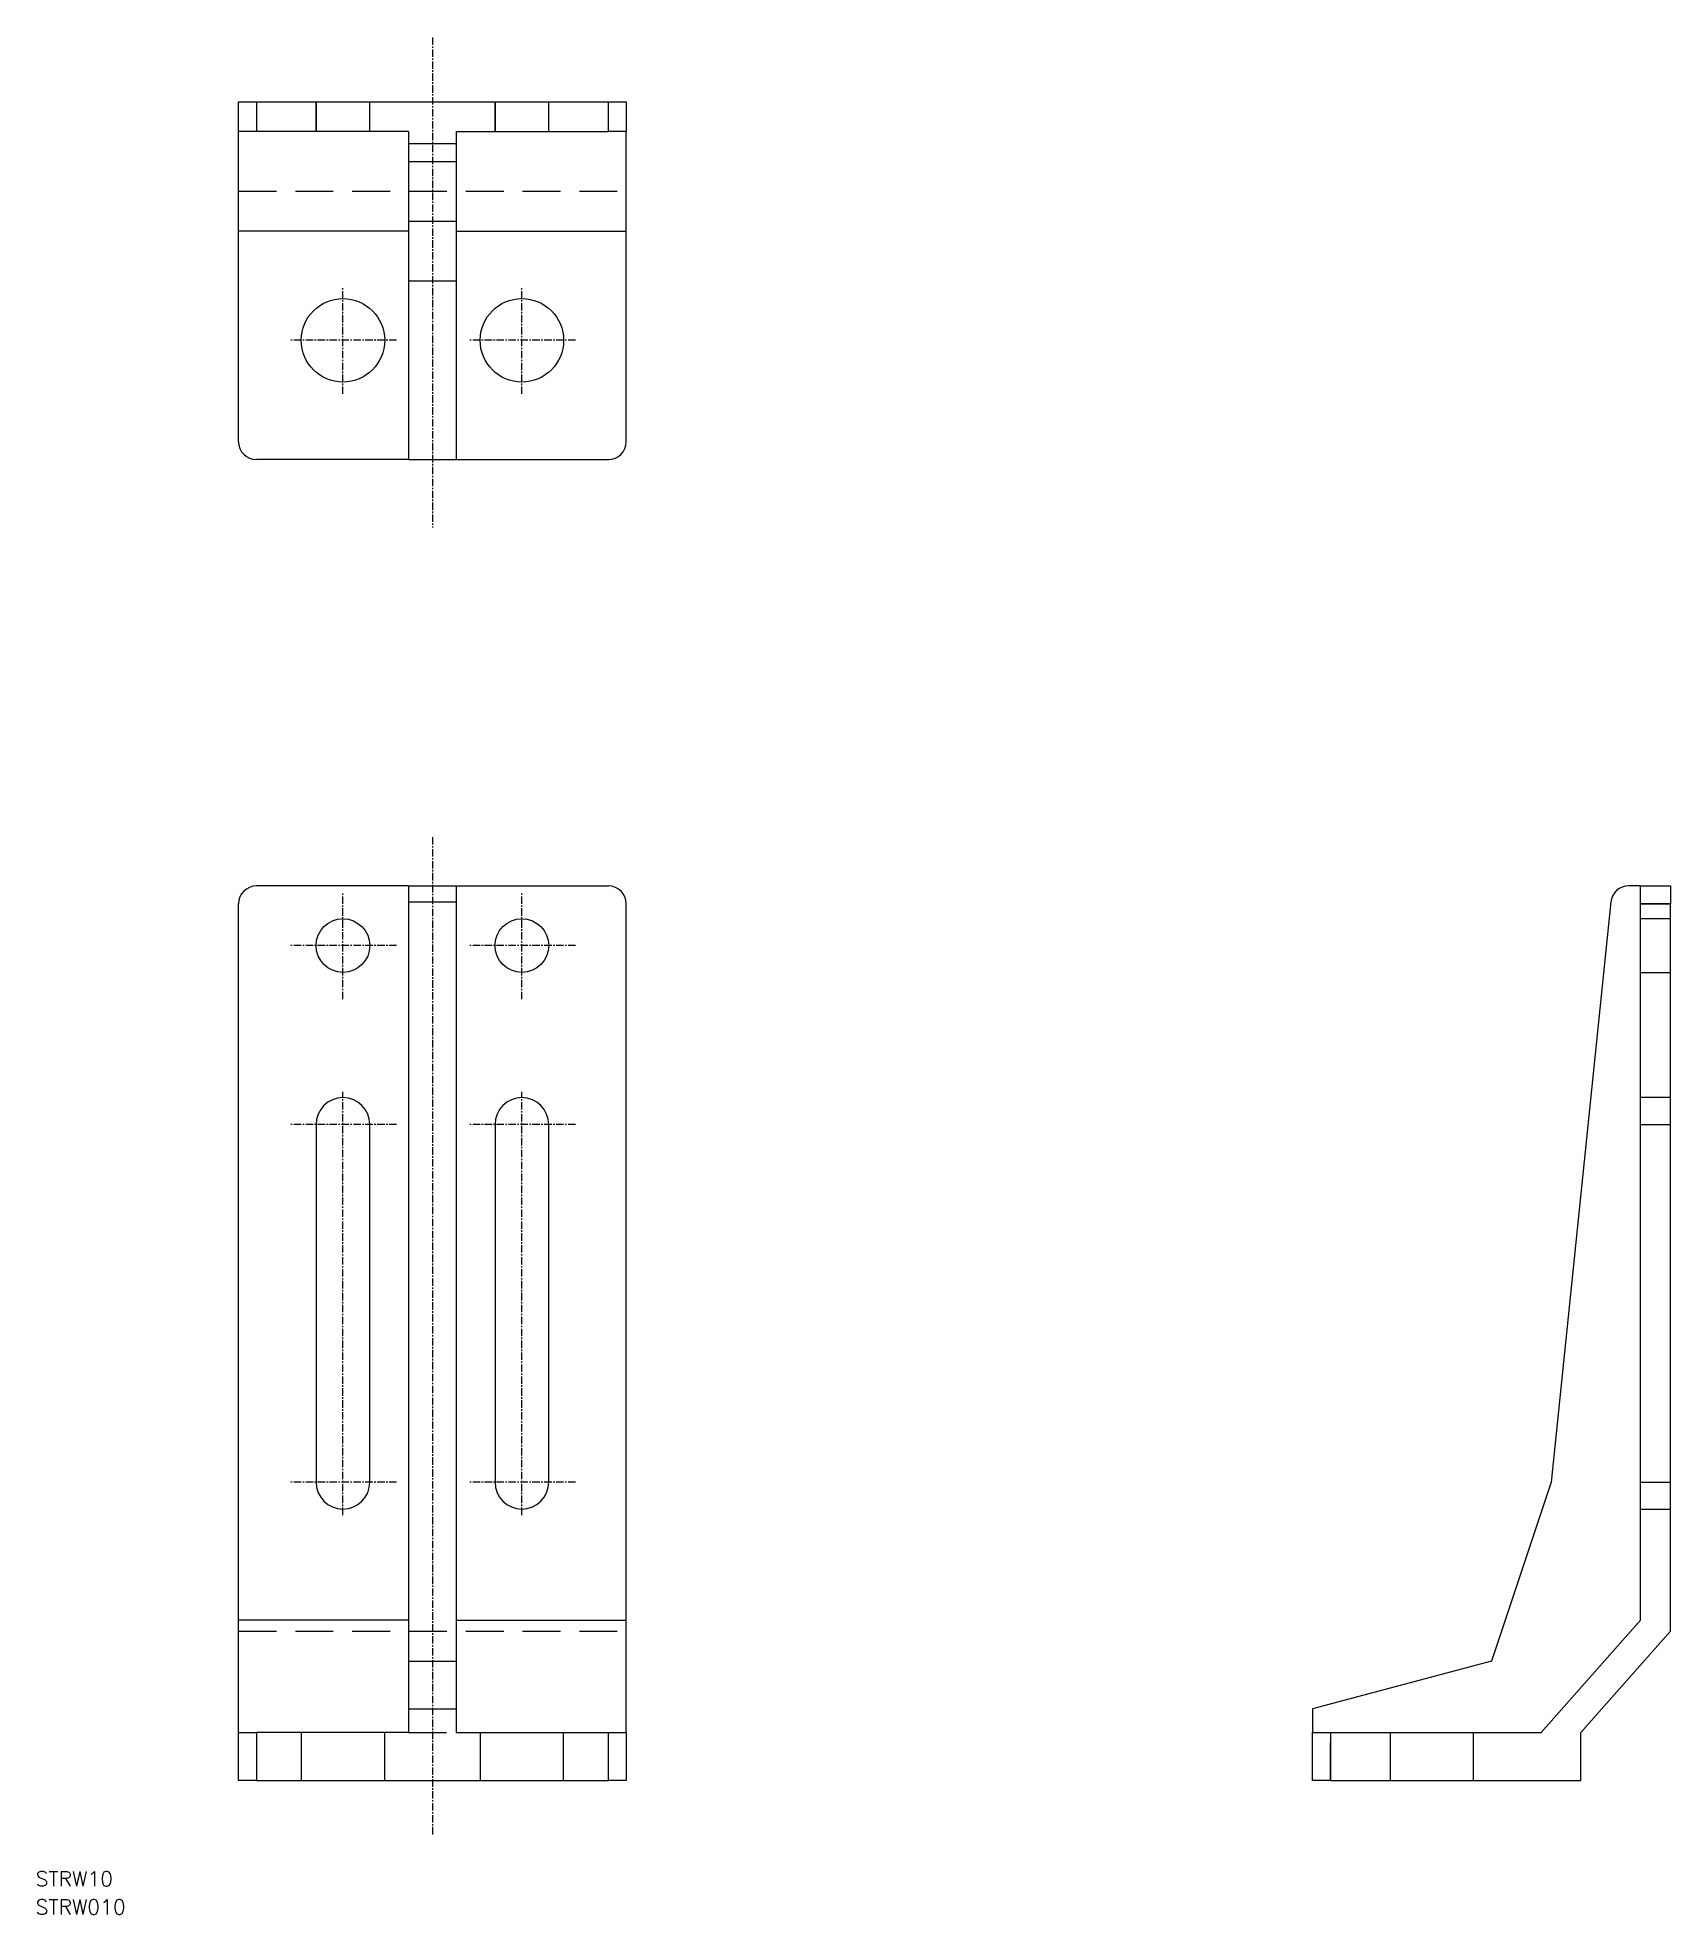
# Model space of a CAD drawing. Extents: x 2 to 276, y 2 to 317.
import ezdxf

# ---------------------------------------------------------------- set-up
doc = ezdxf.new("R2010")
doc.units = 0
doc.linetypes.add('CENTER', pattern=[2, 1.25, -0.25, 0.25, -0.25])
doc.linetypes.add('HIDDEN', pattern=[9.525, 6.35, -3.175])
doc.layers.get('0').update_dxf_attribs({"linetype": 'CONTINUOUS'})
doc.layers.add('CENTER', color=1, linetype='CENTER')
doc.styles.get("Standard").update_dxf_attribs({"font": 'txt.shx', "bigfont": 'extfont2.shx'})

msp = doc.modelspace()

# ---------------------------------------------------------------- linework, layer by layer
at = {"color": 7, "linetype": 'CONTINUOUS'}
for p, q in [((35.89, 301.44), (35.89, 306.44)), ((35.89, 306.44), (38.89, 306.44)), ((38.89, 306.44), (38.89, 301.44)), ((38.89, 306.44), (97.89, 306.44)), ((97.89, 301.44), (97.89, 306.44)), ((97.89, 306.44), (100.89, 306.44)), ((100.89, 306.44), (100.89, 301.44)), ((38.89, 301.44), (35.89, 301.44)), ((35.89, 284.77), (35.89, 301.44)), ((64.39, 301.44), (38.89, 301.44)), ((64.39, 301.44), (64.39, 299.42)), ((64.39, 299.42), (72.39, 299.42)), ((64.39, 299.42), (64.39, 296.44)), ((72.39, 301.44), (97.89, 301.44)), ((72.39, 301.44), (72.39, 299.42)), ((72.39, 299.42), (72.39, 296.44)), ((100.89, 301.44), (97.89, 301.44)), ((100.89, 284.77), (100.89, 301.44)), ((64.39, 296.44), (72.39, 296.44)), ((64.39, 296.44), (64.39, 286.44)), ((72.39, 296.44), (72.39, 286.44)), ((64.39, 284.77), (35.89, 284.77)), ((35.89, 249.44), (35.89, 284.77)), ((64.39, 286.44), (72.39, 286.44)), ((64.39, 286.44), (64.39, 276.44)), ((72.39, 286.44), (72.39, 276.44)), ((72.39, 284.77), (100.89, 284.77)), ((100.89, 249.44), (100.89, 284.77)), ((64.39, 276.44), (72.39, 276.44)), ((64.39, 276.44), (64.39, 246.44)), ((72.39, 276.44), (72.39, 246.44)), ((64.39, 246.44), (38.89, 246.44)), ((64.39, 246.44), (72.39, 246.44)), ((72.39, 246.44), (97.89, 246.44)), ((64.39, 174.93), (38.89, 174.93)), ((64.39, 174.93), (72.39, 174.93)), ((64.39, 174.93), (64.39, 172.24)), ((72.39, 174.93), (72.39, 172.24)), ((72.39, 174.93), (97.89, 174.93)), ((270.96, 174.93), (268.94, 174.93)), ((270.96, 171.93), (270.96, 174.93)), ((270.96, 174.93), (275.96, 174.93)), ((275.96, 174.93), (275.96, 171.93)), ((35.89, 51.82), (35.89, 171.93)), ((64.39, 172.24), (72.39, 172.24)), ((64.39, 172.24), (64.39, 74.93)), ((72.39, 172.24), (72.39, 74.93)), ((100.89, 51.82), (100.89, 171.93)), ((265.96, 172.24), (255.96, 74.93)), ((270.96, 51.82), (270.96, 171.93)), ((275.96, 171.93), (270.96, 171.93)), ((275.96, 49.93), (275.96, 171.93)), ((48.89, 134.93), (48.89, 74.93)), ((57.89, 74.93), (57.89, 134.93)), ((78.89, 134.93), (78.89, 74.93)), ((87.89, 74.93), (87.89, 134.93)), ((64.39, 74.93), (64.39, 44.93)), ((72.39, 74.93), (72.39, 44.93)), ((255.96, 74.93), (245.96, 44.93)), ((64.39, 51.82), (35.89, 51.82)), ((35.89, 32.93), (35.89, 51.82)), ((72.39, 51.82), (100.89, 51.82)), ((100.89, 32.93), (100.89, 51.82)), ((254.29, 32.93), (270.96, 51.82)), ((260.96, 32.93), (275.96, 49.93)), ((64.39, 44.93), (64.39, 36.93)), ((64.39, 44.93), (72.39, 44.93)), ((72.39, 44.93), (72.39, 36.93)), ((245.96, 44.93), (215.96, 36.93)), ((64.39, 36.93), (72.39, 36.93)), ((64.39, 36.93), (64.39, 32.93)), ((72.39, 36.93), (72.39, 32.93)), ((215.96, 36.93), (215.96, 32.93)), ((35.89, 24.93), (35.89, 32.93)), ((35.89, 32.93), (38.89, 32.93)), ((38.89, 32.93), (38.89, 24.93)), ((64.39, 32.93), (38.89, 32.93)), ((72.39, 32.93), (97.89, 32.93)), ((97.89, 24.93), (97.89, 32.93)), ((97.89, 32.93), (100.89, 32.93)), ((100.89, 32.93), (100.89, 24.93)), ((215.96, 24.93), (215.96, 32.93)), ((215.96, 32.93), (218.96, 32.93)), ((218.96, 32.93), (218.96, 24.93)), ((218.96, 32.93), (254.29, 32.93)), ((260.96, 24.93), (260.96, 32.93)), ((38.89, 24.93), (35.89, 24.93)), ((38.89, 24.93), (97.89, 24.93)), ((100.89, 24.93), (97.89, 24.93)), ((218.96, 24.93), (215.96, 24.93)), ((218.96, 24.93), (260.96, 24.93))]:
    msp.add_line(p, q, dxfattribs=at)
at = {"color": 3, "linetype": 'HIDDEN'}
for p, q in [((48.89, 301.44), (48.89, 306.44)), ((57.89, 301.44), (57.89, 306.44)), ((78.89, 301.44), (78.89, 306.44)), ((87.89, 301.44), (87.89, 306.44)), ((35.89, 291.44), (100.89, 291.44)), ((270.96, 134.93), (275.96, 134.93)), ((270.96, 134.93), (275.96, 134.93)), ((270.96, 134.93), (275.96, 134.93)), ((270.96, 134.93), (275.96, 134.93)), ((270.96, 74.93), (275.96, 74.93)), ((270.96, 74.93), (275.96, 74.93)), ((270.96, 74.93), (275.96, 74.93)), ((270.96, 74.93), (275.96, 74.93)), ((35.89, 49.93), (100.89, 49.93)), ((64.39, 32.93), (72.39, 32.93))]:
    msp.add_line(p, q, dxfattribs=at)
at = {"color": 7, "linetype": 'HIDDEN'}
for p, q in [((270.96, 171.93), (275.96, 171.93)), ((218.96, 24.93), (218.96, 32.93))]:
    msp.add_line(p, q, dxfattribs=at)
at = {"color": 3}
for points in [[(48.89, 306.44, 0), (48.89, 306.36, 0), (48.89, 306.28, 0), (48.89, 306.2, 0), (48.89, 306.12, 0), (48.89, 306.04, 0), (48.89, 305.96, 0), (48.89, 305.88, 0), (48.89, 305.8, 0), (48.89, 305.72, 0), (48.89, 305.64, 0), (48.89, 305.56, 0), (48.89, 305.48, 0), (48.89, 305.4, 0), (48.89, 305.32, 0), (48.89, 305.25, 0), (48.89, 305.17, 0), (48.89, 305.09, 0), (48.89, 305.01, 0), (48.89, 304.93, 0), (48.89, 304.85, 0), (48.89, 304.77, 0), (48.89, 304.69, 0), (48.89, 304.61, 0), (48.89, 304.53, 0), (48.89, 304.45, 0), (48.89, 304.37, 0), (48.89, 304.29, 0), (48.89, 304.21, 0), (48.89, 304.13, 0), (48.89, 304.05, 0), (48.89, 303.98, 0), (48.89, 303.89, 0), (48.89, 303.82, 0), (48.89, 303.74, 0), (48.89, 303.66, 0), (48.89, 303.58, 0), (48.89, 303.5, 0), (48.89, 303.42, 0), (48.89, 303.34, 0), (48.89, 303.26, 0), (48.89, 303.18, 0), (48.89, 303.1, 0), (48.89, 303.02, 0), (48.89, 302.94, 0), (48.89, 302.86, 0), (48.89, 302.78, 0), (48.89, 302.7, 0), (48.89, 302.63, 0), (48.89, 302.55, 0), (48.89, 302.47, 0), (48.89, 302.39, 0), (48.89, 302.31, 0), (48.89, 302.23, 0), (48.89, 302.15, 0), (48.89, 302.07, 0), (48.89, 301.99, 0), (48.89, 301.91, 0), (48.89, 301.83, 0), (48.89, 301.75, 0), (48.89, 301.67, 0), (48.89, 301.59, 0), (48.89, 301.51, 0), (48.89, 301.44, 0)], [(57.89, 301.44, 0), (57.89, 301.51, 0), (57.89, 301.59, 0), (57.89, 301.67, 0), (57.89, 301.75, 0), (57.89, 301.83, 0), (57.89, 301.91, 0), (57.89, 301.99, 0), (57.89, 302.07, 0), (57.89, 302.15, 0), (57.89, 302.23, 0), (57.89, 302.31, 0), (57.89, 302.39, 0), (57.89, 302.47, 0), (57.89, 302.55, 0), (57.89, 302.63, 0), (57.89, 302.7, 0), (57.89, 302.78, 0), (57.89, 302.86, 0), (57.89, 302.94, 0), (57.89, 303.02, 0), (57.89, 303.1, 0), (57.89, 303.18, 0), (57.89, 303.26, 0), (57.89, 303.34, 0), (57.89, 303.42, 0), (57.89, 303.5, 0), (57.89, 303.58, 0), (57.89, 303.66, 0), (57.89, 303.74, 0), (57.89, 303.82, 0), (57.89, 303.89, 0), (57.89, 303.98, 0), (57.89, 304.05, 0), (57.89, 304.13, 0), (57.89, 304.21, 0), (57.89, 304.29, 0), (57.89, 304.37, 0), (57.89, 304.45, 0), (57.89, 304.53, 0), (57.89, 304.61, 0), (57.89, 304.69, 0), (57.89, 304.77, 0), (57.89, 304.85, 0), (57.89, 304.93, 0), (57.89, 305.01, 0), (57.89, 305.09, 0), (57.89, 305.17, 0), (57.89, 305.25, 0), (57.89, 305.32, 0), (57.89, 305.4, 0), (57.89, 305.48, 0), (57.89, 305.56, 0), (57.89, 305.64, 0), (57.89, 305.72, 0), (57.89, 305.8, 0), (57.89, 305.88, 0), (57.89, 305.96, 0), (57.89, 306.04, 0), (57.89, 306.12, 0), (57.89, 306.2, 0), (57.89, 306.28, 0), (57.89, 306.36, 0), (57.89, 306.44, 0)], [(78.89, 306.44, 0), (78.89, 306.36, 0), (78.89, 306.28, 0), (78.89, 306.2, 0), (78.89, 306.12, 0), (78.89, 306.04, 0), (78.89, 305.96, 0), (78.89, 305.88, 0), (78.89, 305.8, 0), (78.89, 305.72, 0), (78.89, 305.64, 0), (78.89, 305.56, 0), (78.89, 305.48, 0), (78.89, 305.4, 0), (78.89, 305.32, 0), (78.89, 305.25, 0), (78.89, 305.17, 0), (78.89, 305.09, 0), (78.89, 305.01, 0), (78.89, 304.93, 0), (78.89, 304.85, 0), (78.89, 304.77, 0), (78.89, 304.69, 0), (78.89, 304.61, 0), (78.89, 304.53, 0), (78.89, 304.45, 0), (78.89, 304.37, 0), (78.89, 304.29, 0), (78.89, 304.21, 0), (78.89, 304.13, 0), (78.89, 304.05, 0), (78.89, 303.98, 0), (78.89, 303.89, 0), (78.89, 303.82, 0), (78.89, 303.74, 0), (78.89, 303.66, 0), (78.89, 303.58, 0), (78.89, 303.5, 0), (78.89, 303.42, 0), (78.89, 303.34, 0), (78.89, 303.26, 0), (78.89, 303.18, 0), (78.89, 303.1, 0), (78.89, 303.02, 0), (78.89, 302.94, 0), (78.89, 302.86, 0), (78.89, 302.78, 0), (78.89, 302.7, 0), (78.89, 302.63, 0), (78.89, 302.55, 0), (78.89, 302.47, 0), (78.89, 302.39, 0), (78.89, 302.31, 0), (78.89, 302.23, 0), (78.89, 302.15, 0), (78.89, 302.07, 0), (78.89, 301.99, 0), (78.89, 301.91, 0), (78.89, 301.83, 0), (78.89, 301.75, 0), (78.89, 301.67, 0), (78.89, 301.59, 0), (78.89, 301.51, 0), (78.89, 301.44, 0)], [(87.89, 301.44, 0), (87.89, 301.51, 0), (87.89, 301.59, 0), (87.89, 301.67, 0), (87.89, 301.75, 0), (87.89, 301.83, 0), (87.89, 301.91, 0), (87.89, 301.99, 0), (87.89, 302.07, 0), (87.89, 302.15, 0), (87.89, 302.23, 0), (87.89, 302.31, 0), (87.89, 302.39, 0), (87.89, 302.47, 0), (87.89, 302.55, 0), (87.89, 302.63, 0), (87.89, 302.7, 0), (87.89, 302.78, 0), (87.89, 302.86, 0), (87.89, 302.94, 0), (87.89, 303.02, 0), (87.89, 303.1, 0), (87.89, 303.18, 0), (87.89, 303.26, 0), (87.89, 303.34, 0), (87.89, 303.42, 0), (87.89, 303.5, 0), (87.89, 303.58, 0), (87.89, 303.66, 0), (87.89, 303.74, 0), (87.89, 303.82, 0), (87.89, 303.89, 0), (87.89, 303.98, 0), (87.89, 304.05, 0), (87.89, 304.13, 0), (87.89, 304.21, 0), (87.89, 304.29, 0), (87.89, 304.37, 0), (87.89, 304.45, 0), (87.89, 304.53, 0), (87.89, 304.61, 0), (87.89, 304.69, 0), (87.89, 304.77, 0), (87.89, 304.85, 0), (87.89, 304.93, 0), (87.89, 305.01, 0), (87.89, 305.09, 0), (87.89, 305.17, 0), (87.89, 305.25, 0), (87.89, 305.32, 0), (87.89, 305.4, 0), (87.89, 305.48, 0), (87.89, 305.56, 0), (87.89, 305.64, 0), (87.89, 305.72, 0), (87.89, 305.8, 0), (87.89, 305.88, 0), (87.89, 305.96, 0), (87.89, 306.04, 0), (87.89, 306.12, 0), (87.89, 306.2, 0), (87.89, 306.28, 0), (87.89, 306.36, 0), (87.89, 306.44, 0)], [(275.96, 169.43, 0), (275.88, 169.43, 0), (275.8, 169.43, 0), (275.72, 169.43, 0), (275.64, 169.43, 0), (275.56, 169.43, 0), (275.48, 169.43, 0), (275.4, 169.43, 0), (275.32, 169.43, 0), (275.25, 169.43, 0), (275.17, 169.43, 0), (275.09, 169.43, 0), (275.01, 169.43, 0), (274.93, 169.43, 0), (274.85, 169.43, 0), (274.77, 169.43, 0), (274.69, 169.43, 0), (274.61, 169.43, 0), (274.53, 169.43, 0), (274.45, 169.43, 0), (274.37, 169.43, 0), (274.29, 169.43, 0), (274.21, 169.43, 0), (274.13, 169.43, 0), (274.05, 169.43, 0), (273.98, 169.43, 0), (273.9, 169.43, 0), (273.82, 169.43, 0), (273.74, 169.43, 0), (273.66, 169.43, 0), (273.58, 169.43, 0), (273.5, 169.43, 0), (273.42, 169.43, 0), (273.34, 169.43, 0), (273.26, 169.43, 0), (273.18, 169.43, 0), (273.1, 169.43, 0), (273.02, 169.43, 0), (272.94, 169.43, 0), (272.86, 169.43, 0), (272.79, 169.43, 0), (272.7, 169.43, 0), (272.63, 169.43, 0), (272.55, 169.43, 0), (272.47, 169.43, 0), (272.39, 169.43, 0), (272.31, 169.43, 0), (272.23, 169.43, 0), (272.15, 169.43, 0), (272.07, 169.43, 0), (271.99, 169.43, 0), (271.91, 169.43, 0), (271.83, 169.43, 0), (271.75, 169.43, 0), (271.67, 169.43, 0), (271.59, 169.43, 0), (271.51, 169.43, 0), (271.44, 169.43, 0), (271.36, 169.43, 0), (271.28, 169.43, 0), (271.2, 169.43, 0), (271.12, 169.43, 0), (271.04, 169.43, 0), (270.96, 169.43, 0)], [(270.96, 160.43, 0), (271.04, 160.43, 0), (271.12, 160.43, 0), (271.2, 160.43, 0), (271.28, 160.43, 0), (271.36, 160.43, 0), (271.44, 160.43, 0), (271.51, 160.43, 0), (271.59, 160.43, 0), (271.67, 160.43, 0), (271.75, 160.43, 0), (271.83, 160.43, 0), (271.91, 160.43, 0), (271.99, 160.43, 0), (272.07, 160.43, 0), (272.15, 160.43, 0), (272.23, 160.43, 0), (272.31, 160.43, 0), (272.39, 160.43, 0), (272.47, 160.43, 0), (272.55, 160.43, 0), (272.63, 160.43, 0), (272.7, 160.43, 0), (272.79, 160.43, 0), (272.86, 160.43, 0), (272.94, 160.43, 0), (273.02, 160.43, 0), (273.1, 160.43, 0), (273.18, 160.43, 0), (273.26, 160.43, 0), (273.34, 160.43, 0), (273.42, 160.43, 0), (273.5, 160.43, 0), (273.58, 160.43, 0), (273.66, 160.43, 0), (273.74, 160.43, 0), (273.82, 160.43, 0), (273.9, 160.43, 0), (273.98, 160.43, 0), (274.05, 160.43, 0), (274.13, 160.43, 0), (274.21, 160.43, 0), (274.29, 160.43, 0), (274.37, 160.43, 0), (274.45, 160.43, 0), (274.53, 160.43, 0), (274.61, 160.43, 0), (274.69, 160.43, 0), (274.77, 160.43, 0), (274.85, 160.43, 0), (274.93, 160.43, 0), (275.01, 160.43, 0), (275.09, 160.43, 0), (275.17, 160.43, 0), (275.25, 160.43, 0), (275.32, 160.43, 0), (275.4, 160.43, 0), (275.48, 160.43, 0), (275.56, 160.43, 0), (275.64, 160.43, 0), (275.72, 160.43, 0), (275.8, 160.43, 0), (275.88, 160.43, 0), (275.96, 160.43, 0)], [(275.96, 139.43, 0), (275.88, 139.43, 0), (275.8, 139.43, 0), (275.72, 139.43, 0), (275.64, 139.43, 0), (275.56, 139.43, 0), (275.48, 139.43, 0), (275.4, 139.43, 0), (275.32, 139.43, 0), (275.25, 139.43, 0), (275.17, 139.43, 0), (275.09, 139.43, 0), (275.01, 139.43, 0), (274.93, 139.43, 0), (274.85, 139.43, 0), (274.77, 139.43, 0), (274.69, 139.43, 0), (274.61, 139.43, 0), (274.53, 139.43, 0), (274.45, 139.43, 0), (274.37, 139.43, 0), (274.29, 139.43, 0), (274.21, 139.43, 0), (274.13, 139.43, 0), (274.05, 139.43, 0), (273.98, 139.43, 0), (273.9, 139.43, 0), (273.82, 139.43, 0), (273.74, 139.43, 0), (273.66, 139.43, 0), (273.58, 139.43, 0), (273.5, 139.43, 0), (273.42, 139.43, 0), (273.34, 139.43, 0), (273.26, 139.43, 0), (273.18, 139.43, 0), (273.1, 139.43, 0), (273.02, 139.43, 0), (272.94, 139.43, 0), (272.86, 139.43, 0), (272.79, 139.43, 0), (272.7, 139.43, 0), (272.63, 139.43, 0), (272.55, 139.43, 0), (272.47, 139.43, 0), (272.39, 139.43, 0), (272.31, 139.43, 0), (272.23, 139.43, 0), (272.15, 139.43, 0), (272.07, 139.43, 0), (271.99, 139.43, 0), (271.91, 139.43, 0), (271.83, 139.43, 0), (271.75, 139.43, 0), (271.67, 139.43, 0), (271.59, 139.43, 0), (271.51, 139.43, 0), (271.44, 139.43, 0), (271.36, 139.43, 0), (271.28, 139.43, 0), (271.2, 139.43, 0), (271.12, 139.43, 0), (271.04, 139.43, 0), (270.96, 139.43, 0)], [(270.96, 70.43, 0), (271.04, 70.43, 0), (271.12, 70.43, 0), (271.2, 70.43, 0), (271.28, 70.43, 0), (271.36, 70.43, 0), (271.44, 70.43, 0), (271.51, 70.43, 0), (271.59, 70.43, 0), (271.67, 70.43, 0), (271.75, 70.43, 0), (271.83, 70.43, 0), (271.91, 70.43, 0), (271.99, 70.43, 0), (272.07, 70.43, 0), (272.15, 70.43, 0), (272.23, 70.43, 0), (272.31, 70.43, 0), (272.39, 70.43, 0), (272.47, 70.43, 0), (272.55, 70.43, 0), (272.63, 70.43, 0), (272.7, 70.43, 0), (272.79, 70.43, 0), (272.86, 70.43, 0), (272.94, 70.43, 0), (273.02, 70.43, 0), (273.1, 70.43, 0), (273.18, 70.43, 0), (273.26, 70.43, 0), (273.34, 70.43, 0), (273.42, 70.43, 0), (273.5, 70.43, 0), (273.58, 70.43, 0), (273.66, 70.43, 0), (273.74, 70.43, 0), (273.82, 70.43, 0), (273.9, 70.43, 0), (273.98, 70.43, 0), (274.05, 70.43, 0), (274.13, 70.43, 0), (274.21, 70.43, 0), (274.29, 70.43, 0), (274.37, 70.43, 0), (274.45, 70.43, 0), (274.53, 70.43, 0), (274.61, 70.43, 0), (274.69, 70.43, 0), (274.77, 70.43, 0), (274.85, 70.43, 0), (274.93, 70.43, 0), (275.01, 70.43, 0), (275.09, 70.43, 0), (275.17, 70.43, 0), (275.25, 70.43, 0), (275.32, 70.43, 0), (275.4, 70.43, 0), (275.48, 70.43, 0), (275.56, 70.43, 0), (275.64, 70.43, 0), (275.72, 70.43, 0), (275.8, 70.43, 0), (275.88, 70.43, 0), (275.96, 70.43, 0)], [(46.39, 32.93, 0), (46.39, 32.8, 0), (46.39, 32.68, 0), (46.39, 32.55, 0), (46.39, 32.42, 0), (46.39, 32.3, 0), (46.39, 32.17, 0), (46.39, 32.04, 0), (46.39, 31.91, 0), (46.39, 31.79, 0), (46.39, 31.66, 0), (46.39, 31.53, 0), (46.39, 31.41, 0), (46.39, 31.28, 0), (46.39, 31.15, 0), (46.39, 31.03, 0), (46.39, 30.9, 0), (46.39, 30.77, 0), (46.39, 30.64, 0), (46.39, 30.52, 0), (46.39, 30.39, 0), (46.39, 30.26, 0), (46.39, 30.14, 0), (46.39, 30.01, 0), (46.39, 29.88, 0), (46.39, 29.76, 0), (46.39, 29.63, 0), (46.39, 29.5, 0), (46.39, 29.37, 0), (46.39, 29.25, 0), (46.39, 29.12, 0), (46.39, 28.99, 0), (46.39, 28.87, 0), (46.39, 28.74, 0), (46.39, 28.61, 0), (46.39, 28.49, 0), (46.39, 28.36, 0), (46.39, 28.23, 0), (46.39, 28.1, 0), (46.39, 27.98, 0), (46.39, 27.85, 0), (46.39, 27.72, 0), (46.39, 27.6, 0), (46.39, 27.47, 0), (46.39, 27.34, 0), (46.39, 27.22, 0), (46.39, 27.09, 0), (46.39, 26.96, 0), (46.39, 26.84, 0), (46.39, 26.71, 0), (46.39, 26.58, 0), (46.39, 26.45, 0), (46.39, 26.33, 0), (46.39, 26.2, 0), (46.39, 26.07, 0), (46.39, 25.95, 0), (46.39, 25.82, 0), (46.39, 25.69, 0), (46.39, 25.57, 0), (46.39, 25.44, 0), (46.39, 25.31, 0), (46.39, 25.18, 0), (46.39, 25.06, 0), (46.39, 24.93, 0)], [(60.39, 24.93, 0), (60.39, 25.06, 0), (60.39, 25.18, 0), (60.39, 25.31, 0), (60.39, 25.44, 0), (60.39, 25.57, 0), (60.39, 25.69, 0), (60.39, 25.82, 0), (60.39, 25.95, 0), (60.39, 26.07, 0), (60.39, 26.2, 0), (60.39, 26.33, 0), (60.39, 26.45, 0), (60.39, 26.58, 0), (60.39, 26.71, 0), (60.39, 26.84, 0), (60.39, 26.96, 0), (60.39, 27.09, 0), (60.39, 27.22, 0), (60.39, 27.34, 0), (60.39, 27.47, 0), (60.39, 27.6, 0), (60.39, 27.72, 0), (60.39, 27.85, 0), (60.39, 27.98, 0), (60.39, 28.1, 0), (60.39, 28.23, 0), (60.39, 28.36, 0), (60.39, 28.49, 0), (60.39, 28.61, 0), (60.39, 28.74, 0), (60.39, 28.87, 0), (60.39, 28.99, 0), (60.39, 29.12, 0), (60.39, 29.25, 0), (60.39, 29.37, 0), (60.39, 29.5, 0), (60.39, 29.63, 0), (60.39, 29.76, 0), (60.39, 29.88, 0), (60.39, 30.01, 0), (60.39, 30.14, 0), (60.39, 30.26, 0), (60.39, 30.39, 0), (60.39, 30.52, 0), (60.39, 30.64, 0), (60.39, 30.77, 0), (60.39, 30.9, 0), (60.39, 31.03, 0), (60.39, 31.15, 0), (60.39, 31.28, 0), (60.39, 31.41, 0), (60.39, 31.53, 0), (60.39, 31.66, 0), (60.39, 31.79, 0), (60.39, 31.91, 0), (60.39, 32.04, 0), (60.39, 32.17, 0), (60.39, 32.3, 0), (60.39, 32.42, 0), (60.39, 32.55, 0), (60.39, 32.68, 0), (60.39, 32.8, 0), (60.39, 32.93, 0)], [(76.39, 32.93, 0), (76.39, 32.8, 0), (76.39, 32.68, 0), (76.39, 32.55, 0), (76.39, 32.42, 0), (76.39, 32.3, 0), (76.39, 32.17, 0), (76.39, 32.04, 0), (76.39, 31.91, 0), (76.39, 31.79, 0), (76.39, 31.66, 0), (76.39, 31.53, 0), (76.39, 31.41, 0), (76.39, 31.28, 0), (76.39, 31.15, 0), (76.39, 31.03, 0), (76.39, 30.9, 0), (76.39, 30.77, 0), (76.39, 30.64, 0), (76.39, 30.52, 0), (76.39, 30.39, 0), (76.39, 30.26, 0), (76.39, 30.14, 0), (76.39, 30.01, 0), (76.39, 29.88, 0), (76.39, 29.76, 0), (76.39, 29.63, 0), (76.39, 29.5, 0), (76.39, 29.37, 0), (76.39, 29.25, 0), (76.39, 29.12, 0), (76.39, 28.99, 0), (76.39, 28.87, 0), (76.39, 28.74, 0), (76.39, 28.61, 0), (76.39, 28.49, 0), (76.39, 28.36, 0), (76.39, 28.23, 0), (76.39, 28.1, 0), (76.39, 27.98, 0), (76.39, 27.85, 0), (76.39, 27.72, 0), (76.39, 27.6, 0), (76.39, 27.47, 0), (76.39, 27.34, 0), (76.39, 27.22, 0), (76.39, 27.09, 0), (76.39, 26.96, 0), (76.39, 26.84, 0), (76.39, 26.71, 0), (76.39, 26.58, 0), (76.39, 26.45, 0), (76.39, 26.33, 0), (76.39, 26.2, 0), (76.39, 26.07, 0), (76.39, 25.95, 0), (76.39, 25.82, 0), (76.39, 25.69, 0), (76.39, 25.57, 0), (76.39, 25.44, 0), (76.39, 25.31, 0), (76.39, 25.18, 0), (76.39, 25.06, 0), (76.39, 24.93, 0)], [(90.39, 24.93, 0), (90.39, 25.06, 0), (90.39, 25.18, 0), (90.39, 25.31, 0), (90.39, 25.44, 0), (90.39, 25.57, 0), (90.39, 25.69, 0), (90.39, 25.82, 0), (90.39, 25.95, 0), (90.39, 26.07, 0), (90.39, 26.2, 0), (90.39, 26.33, 0), (90.39, 26.45, 0), (90.39, 26.58, 0), (90.39, 26.71, 0), (90.39, 26.84, 0), (90.39, 26.96, 0), (90.39, 27.09, 0), (90.39, 27.22, 0), (90.39, 27.34, 0), (90.39, 27.47, 0), (90.39, 27.6, 0), (90.39, 27.72, 0), (90.39, 27.85, 0), (90.39, 27.98, 0), (90.39, 28.1, 0), (90.39, 28.23, 0), (90.39, 28.36, 0), (90.39, 28.49, 0), (90.39, 28.61, 0), (90.39, 28.74, 0), (90.39, 28.87, 0), (90.39, 28.99, 0), (90.39, 29.12, 0), (90.39, 29.25, 0), (90.39, 29.37, 0), (90.39, 29.5, 0), (90.39, 29.63, 0), (90.39, 29.76, 0), (90.39, 29.88, 0), (90.39, 30.01, 0), (90.39, 30.14, 0), (90.39, 30.26, 0), (90.39, 30.39, 0), (90.39, 30.52, 0), (90.39, 30.64, 0), (90.39, 30.77, 0), (90.39, 30.9, 0), (90.39, 31.03, 0), (90.39, 31.15, 0), (90.39, 31.28, 0), (90.39, 31.41, 0), (90.39, 31.53, 0), (90.39, 31.66, 0), (90.39, 31.79, 0), (90.39, 31.91, 0), (90.39, 32.04, 0), (90.39, 32.17, 0), (90.39, 32.3, 0), (90.39, 32.42, 0), (90.39, 32.55, 0), (90.39, 32.68, 0), (90.39, 32.8, 0), (90.39, 32.93, 0)], [(228.96, 32.93, 0), (228.96, 32.8, 0), (228.96, 32.68, 0), (228.96, 32.55, 0), (228.96, 32.42, 0), (228.96, 32.3, 0), (228.96, 32.17, 0), (228.96, 32.04, 0), (228.96, 31.91, 0), (228.96, 31.79, 0), (228.96, 31.66, 0), (228.96, 31.53, 0), (228.96, 31.41, 0), (228.96, 31.28, 0), (228.96, 31.15, 0), (228.96, 31.03, 0), (228.96, 30.9, 0), (228.96, 30.77, 0), (228.96, 30.64, 0), (228.96, 30.52, 0), (228.96, 30.39, 0), (228.96, 30.26, 0), (228.96, 30.14, 0), (228.96, 30.01, 0), (228.96, 29.88, 0), (228.96, 29.76, 0), (228.96, 29.63, 0), (228.96, 29.5, 0), (228.96, 29.37, 0), (228.96, 29.25, 0), (228.96, 29.12, 0), (228.96, 28.99, 0), (228.96, 28.87, 0), (228.96, 28.74, 0), (228.96, 28.61, 0), (228.96, 28.49, 0), (228.96, 28.36, 0), (228.96, 28.23, 0), (228.96, 28.1, 0), (228.96, 27.98, 0), (228.96, 27.85, 0), (228.96, 27.72, 0), (228.96, 27.6, 0), (228.96, 27.47, 0), (228.96, 27.34, 0), (228.96, 27.22, 0), (228.96, 27.09, 0), (228.96, 26.96, 0), (228.96, 26.84, 0), (228.96, 26.71, 0), (228.96, 26.58, 0), (228.96, 26.45, 0), (228.96, 26.33, 0), (228.96, 26.2, 0), (228.96, 26.07, 0), (228.96, 25.95, 0), (228.96, 25.82, 0), (228.96, 25.69, 0), (228.96, 25.57, 0), (228.96, 25.44, 0), (228.96, 25.31, 0), (228.96, 25.18, 0), (228.96, 25.06, 0), (228.96, 24.93, 0)], [(242.96, 24.93, 0), (242.96, 25.06, 0), (242.96, 25.18, 0), (242.96, 25.31, 0), (242.96, 25.44, 0), (242.96, 25.57, 0), (242.96, 25.69, 0), (242.96, 25.82, 0), (242.96, 25.95, 0), (242.96, 26.07, 0), (242.96, 26.2, 0), (242.96, 26.33, 0), (242.96, 26.45, 0), (242.96, 26.58, 0), (242.96, 26.71, 0), (242.96, 26.84, 0), (242.96, 26.96, 0), (242.96, 27.09, 0), (242.96, 27.22, 0), (242.96, 27.34, 0), (242.96, 27.47, 0), (242.96, 27.6, 0), (242.96, 27.72, 0), (242.96, 27.85, 0), (242.96, 27.98, 0), (242.96, 28.1, 0), (242.96, 28.23, 0), (242.96, 28.36, 0), (242.96, 28.49, 0), (242.96, 28.61, 0), (242.96, 28.74, 0), (242.96, 28.87, 0), (242.96, 28.99, 0), (242.96, 29.12, 0), (242.96, 29.25, 0), (242.96, 29.37, 0), (242.96, 29.5, 0), (242.96, 29.63, 0), (242.96, 29.76, 0), (242.96, 29.88, 0), (242.96, 30.01, 0), (242.96, 30.14, 0), (242.96, 30.26, 0), (242.96, 30.39, 0), (242.96, 30.52, 0), (242.96, 30.64, 0), (242.96, 30.77, 0), (242.96, 30.9, 0), (242.96, 31.03, 0), (242.96, 31.15, 0), (242.96, 31.28, 0), (242.96, 31.41, 0), (242.96, 31.53, 0), (242.96, 31.66, 0), (242.96, 31.79, 0), (242.96, 31.91, 0), (242.96, 32.04, 0), (242.96, 32.17, 0), (242.96, 32.3, 0), (242.96, 32.42, 0), (242.96, 32.55, 0), (242.96, 32.68, 0), (242.96, 32.8, 0), (242.96, 32.93, 0)]]:
    msp.add_polyline3d(points, dxfattribs=at)
at = {"color": 7, "linetype": 'CONTINUOUS'}
for centre, radius in [((53.39, 266.44), 7), ((83.39, 266.44), 7), ((53.39, 164.93), 4.5), ((83.39, 164.93), 4.5)]:
    msp.add_circle(centre, radius, dxfattribs=at)
for centre, radius, start, end in [((38.89, 249.44), 3, 180, 270), ((97.89, 249.44), 3, 270, 0), ((38.89, 171.93), 3, 90, 180), ((97.89, 171.93), 3, 0, 90), ((268.94, 171.93), 3, 90, 174.1324), ((53.39, 134.93), 4.5, 0, 180), ((83.39, 134.93), 4.5, 0, 180), ((53.39, 74.93), 4.5, 180, 0), ((83.39, 74.93), 4.5, 180, 0)]:
    msp.add_arc(centre, radius, start, end, dxfattribs=at)
at = {"layer": 'CENTER', "color": 1, "linetype": 'CENTER'}
for p, q in [((68.39, 317.22), (68.39, 235.03)), ((53.39, 257.44), (53.39, 275.44)), ((83.39, 257.44), (83.39, 275.44)), ((62.39, 266.44), (44.39, 266.44)), ((92.39, 266.44), (74.39, 266.44)), ((68.39, 183.11), (68.39, 15.86)), ((53.39, 155.93), (53.39, 173.93)), ((83.39, 155.93), (83.39, 173.93)), ((62.39, 164.93), (44.39, 164.93)), ((92.39, 164.93), (74.39, 164.93)), ((53.39, 69.43), (53.39, 140.43)), ((83.39, 69.43), (83.39, 140.43)), ((62.39, 134.93), (44.39, 134.93)), ((92.39, 134.93), (74.39, 134.93)), ((62.39, 74.93), (44.39, 74.93)), ((92.39, 74.93), (74.39, 74.93))]:
    msp.add_line(p, q, dxfattribs=at)

# ---------------------------------------------------------------- texts
at = {"color": 7, "linetype": 'CONTINUOUS'}
for s, p in [('STRW10', (1.86, 7.17)), ('STRW010', (1.86, 2.44))]:
    msp.add_text(s, height=2.5, dxfattribs=at).set_placement(p)

doc.saveas('drawing.dxf')
